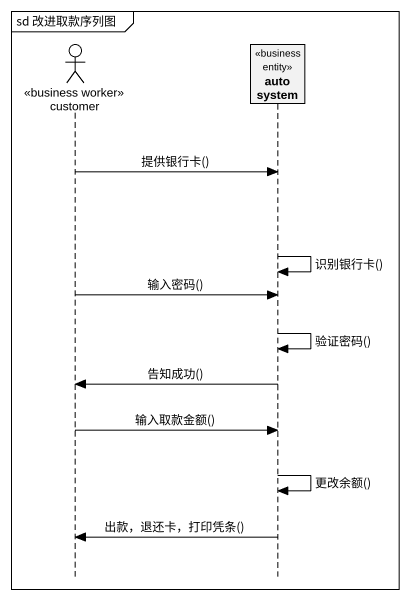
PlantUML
@startuml
mainframe sd 改进取款序列图
hide footbox
actor customer <<business worker>>
participant "auto system" as auto_system <<business entity>>

customer -> auto_system : 提供银行卡()
auto_system -> auto_system : 识别银行卡()
customer -> auto_system : 输入密码()
auto_system -> auto_system : 验证密码()
auto_system -> customer : 告知成功()
customer -> auto_system : 输入取款金额()
auto_system -> auto_system : 更改余额()
auto_system -> customer : 出款，退还卡，打印凭条()
@enduml
